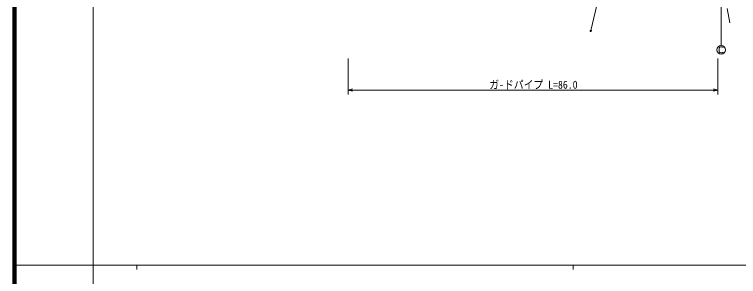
# Model space of a CAD drawing. Units: millimetres, scale not verified. Extents: x 40000 to 680000, y 20000 to 380000.
# Drawn here: x 40000 to 205850, y 202409 to 262491 of the extents above; entities that cross this region are included whole.
import ezdxf
from ezdxf.enums import TextEntityAlignment as Align

# ---------------------------------------------------------------- set-up
doc = ezdxf.new("R2010")
doc.units = ezdxf.units.MM
doc.header["$LTSCALE"] = 1000
for name, color, linetype, lineweight in [('M-BGD', 7, 'Continuous', 13), ('M-BGD-EXST', 7, 'Continuous', 13), ('M-STR-HTXT', 7, 'Continuous', 13), ('M-TTL', 2, 'Continuous', 140), ('M-TTL-BAND', 7, 'Continuous', 13)]:
    doc.layers.add(name, color=color, linetype=linetype, lineweight=lineweight)
doc.styles.add('ＭＳ ゴシック', font='')
doc.styles.get('ＭＳ ゴシック').set_extended_font_data('MS Gothic')

msp = doc.modelspace()

# ---------------------------------------------------------------- linework, layer by layer
at = {"layer": 'M-BGD'}
for p, q in [((174170, 268053), (172024, 258850)), ((203285, 263858), (203848, 260600))]:
    msp.add_line(p, q, dxfattribs=at)
msp.add_circle((171990, 258704), 150, dxfattribs=at)
at = {"layer": 'M-BGD-EXST'}
for p, q in [((201891, 273546), (201891, 255460)), ((201571, 254987), (201451, 254827)), ((201451, 254827), (201451, 253947)), ((201451, 253947), (201571, 253787)), ((201731, 255107), (201571, 254987)), ((201571, 253787), (201731, 253667)), ((202091, 255107), (201731, 255107)), ((202251, 254987), (202091, 255107)), ((202331, 254867), (202251, 254987)), ((202251, 253747), (202331, 253867)), ((201731, 253667), (202091, 253667)), ((202091, 253667), (202251, 253747))]:
    msp.add_line(p, q, dxfattribs=at)
msp.add_circle((201891, 254387), 1000, dxfattribs=at)
at = {"layer": 'M-STR-HTXT'}
for p, q in [((116453, 252430), (116453, 244155)), ((201102, 244155), (201102, 252430)), ((116453, 245155), (117453, 245435)), ((117453, 244875), (116453, 245155)), ((116453, 245155), (201102, 245155)), ((200102, 245435), (201102, 245155)), ((201102, 245155), (200102, 244875))]:
    msp.add_line(p, q, dxfattribs=at)
at = {"layer": 'M-TTL'}
msp.add_line((40000, 380000), (40000, 20000), dxfattribs=at)
at = {"layer": 'M-TTL-BAND'}
for p, q in [((58000, 370000), (58000, 20000)), ((40000, 205000), (579000, 205000)), ((68000, 205000), (68000, 204000)), ((168000, 205000), (168000, 204000))]:
    msp.add_line(p, q, dxfattribs=at)

# ---------------------------------------------------------------- texts
at = {"layer": 'M-STR-HTXT', "style": 'ＭＳ ゴシック', "width": 0.9}
msp.add_text('ガ-ドパイプ L=86.0', height=1833, dxfattribs=at).set_placement((148754, 244920), align=Align.BOTTOM_LEFT)

doc.saveas('drawing.dxf')
